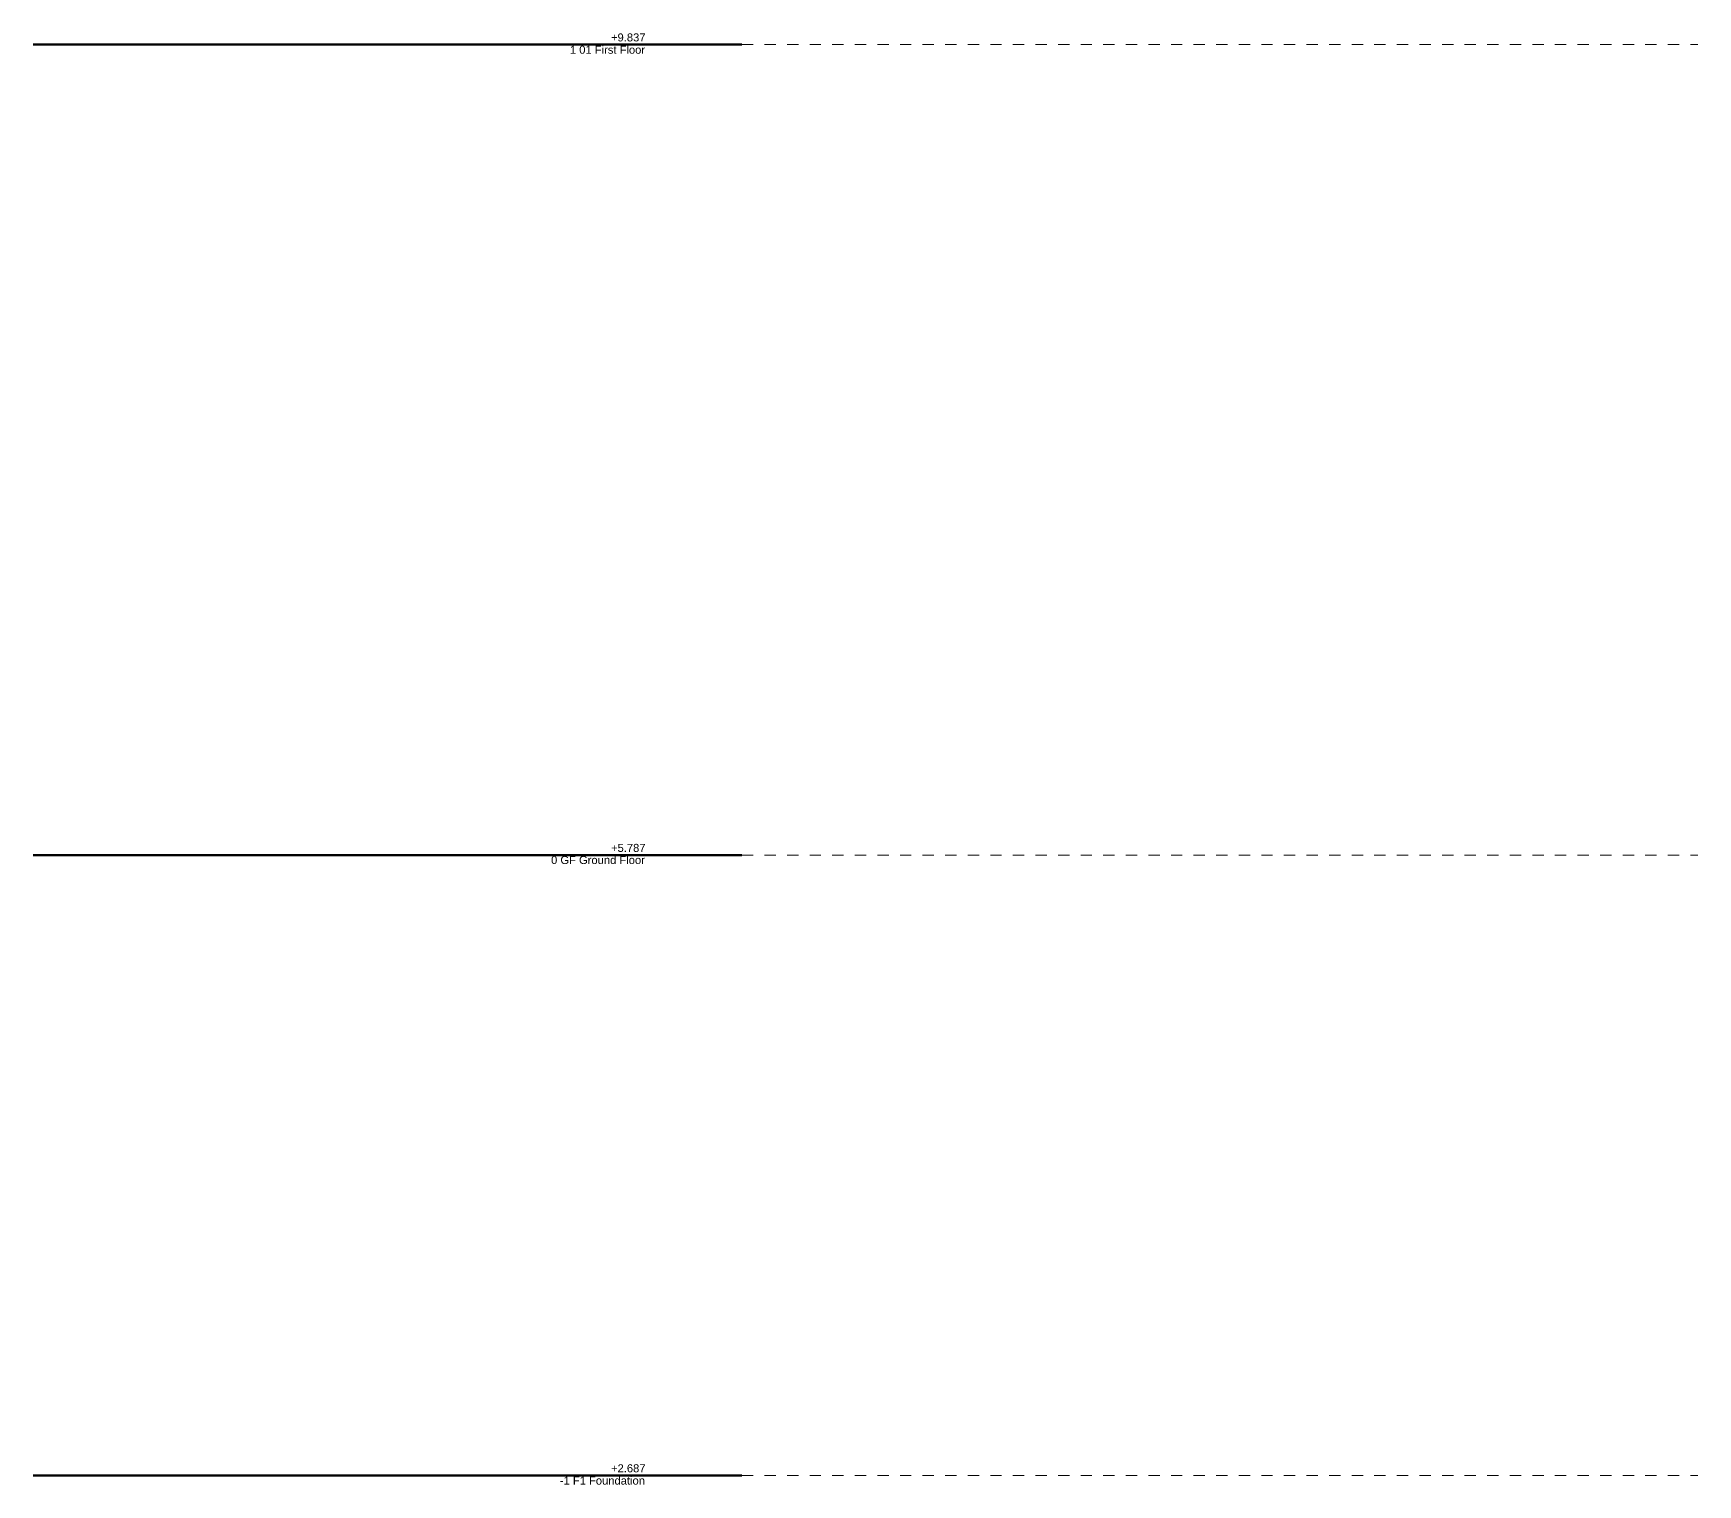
# Model space of a CAD drawing. Header units: millimetres. Extents: x -54677 to 188015, y -4000 to 32873.
# Drawn here: x 167242 to 175561, y 8271 to 15523 of the extents above; entities that cross this region are included whole.
import ezdxf

# ---------------------------------------------------------------- set-up
doc = ezdxf.new("R2010")
doc.units = ezdxf.units.MM
doc.header["$MEASUREMENT"] = 0
doc.linetypes.add('Dashed', pattern=[112.888889, 56.444445, -56.444445])
doc.layers.add('0_Pen_No__105', color=7, linetype='Continuous', lineweight=15, true_color=0xa6a6a6)
doc.layers.add('0_Pen_No__25', color=7, linetype='Continuous', lineweight=50, true_color=0x2a2a2a)
doc.layers.add('0_Pen_No__6', color=7, linetype='Continuous', lineweight=35)
doc.styles.add('GENERATED_STYLE_2', font='')
doc.styles.get('GENERATED_STYLE_2').set_extended_font_data('Swis721 BT')

# ---------------------------------------------------------------- blocks, each defined once
blk = doc.blocks.new('S-119 lift section 2_STORY_MARKER', base_point=(160184.9, 11417.1))
at = {"layer": '0_Pen_No__105', "linetype": 'Dashed'}
for p, q in [((170783.9, 15467.1), (175561.4, 15467.1)), ((170783.9, 11417.1), (175561.4, 11417.1)), ((170783.9, 8317.1), (175561.4, 8317.1))]:
    blk.add_line(p, q, dxfattribs=at)
at = {"layer": '0_Pen_No__25', "linetype": 'Continuous'}
for p, q in [((167241.9, 15467.1), (170303.9, 15467.1)), ((170383.9, 15467.1), (170303.9, 15467.1)), ((170383.9, 15467.1), (170583.9, 15467.1)), ((170683.9, 15467.1), (170583.9, 15467.1)), ((170783.9, 15467.1), (170683.9, 15467.1)), ((167241.9, 11417.1), (170303.9, 11417.1)), ((170383.9, 11417.1), (170303.9, 11417.1)), ((170383.9, 11417.1), (170583.9, 11417.1)), ((170683.9, 11417.1), (170583.9, 11417.1)), ((170783.9, 11417.1), (170683.9, 11417.1)), ((167241.9, 8317.1), (170303.9, 8317.1)), ((170383.9, 8317.1), (170303.9, 8317.1)), ((170383.9, 8317.1), (170583.9, 8317.1)), ((170683.9, 8317.1), (170583.9, 8317.1)), ((170783.9, 8317.1), (170683.9, 8317.1))]:
    blk.add_line(p, q, dxfattribs=at)
at = {"layer": '0_Pen_No__6', "char_height": 40, "attachment_point": 1, "style": 'GENERATED_STYLE_2'}
for s, insert in [('\\A1;{\\fSwis721 BT|b0|i0|c0|p34;+9.837}', (170129.6, 15522.9)), ('\\A1;{\\fSwis721 BT|b0|i0|c0|p34;1 01 First Floor}', (169924.2, 15461.3)), ('\\A1;{\\fSwis721 BT|b0|i0|c0|p34;0 GF Ground Floor}', (169830, 11412.3)), ('\\A1;{\\fSwis721 BT|b0|i0|c0|p34;+5.787}', (170129.6, 11472.9)), ('\\A1;{\\fSwis721 BT|b0|i0|c0|p34;+2.687}', (170129.6, 8372.9)), ('\\A1;{\\fSwis721 BT|b0|i0|c0|p34;-1 F1 Foundation}', (169873.8, 8311.4))]:
    blk.add_mtext(s, dxfattribs=dict(at, insert=insert))

msp = doc.modelspace()

# ---------------------------------------------------------------- block references
at = {"linetype": 'Continuous', "lineweight": 0}
msp.add_blockref('S-119 lift section 2_STORY_MARKER', (160184.9, 11417.1), dxfattribs=at)

doc.saveas('drawing.dxf')
